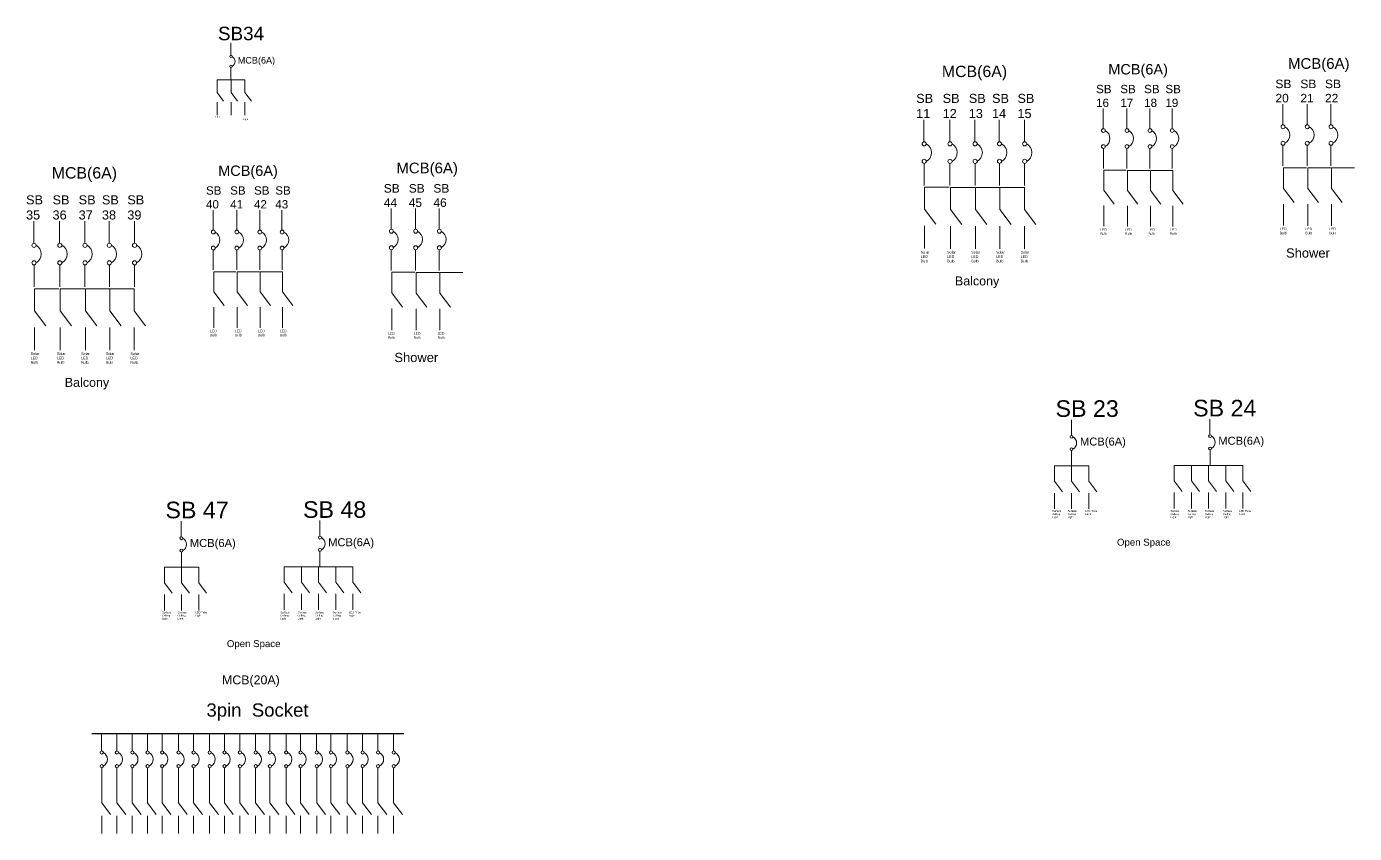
# Model space of a CAD drawing. Header units: inches. Extents: x -20263 to 10253, y -4567 to 3195.
# Drawn here: x 7217 to 10253, y -2556 to -710 of the extents above; entities that cross this region are included whole.
import ezdxf

# ---------------------------------------------------------------- set-up
doc = ezdxf.new("R2010")
doc.units = ezdxf.units.IN
doc.header["$MEASUREMENT"] = 0
doc.styles.get("Standard").update_dxf_attribs({"font": 'arial.ttf'})

msp = doc.modelspace()

# ---------------------------------------------------------------- linework, layer by layer
at = {"color": 1, "lineweight": 20}
for p, q in [((7683.93, -747.139), (7683.93, -775.803)), ((7684.111, -804.249), (7684.111, -832.913)), ((7652.513, -832.439), (7652.513, -861.102)), ((7652.513, -832.439), (7684.389, -832.439)), ((7684.389, -832.439), (7684.389, -861.102)), ((7684.389, -832.439), (7716.265, -832.439)), ((7716.265, -832.439), (7716.265, -861.102)), ((7652.513, -861.102), (7667.328, -880.711)), ((7684.389, -861.102), (7699.204, -880.711)), ((7716.265, -861.102), (7731.08, -880.711)), ((7652.515, -882.965), (7652.515, -912.642)), ((7684.391, -882.965), (7684.391, -912.642)), ((7716.267, -882.965), (7716.267, -912.642)), ((9678.399, -897.839), (9678.399, -943.635)), ((9732.261, -897.839), (9732.261, -943.635)), ((9784.831, -897.839), (9784.831, -943.635)), ((9835.758, -897.839), (9835.758, -943.635)), ((10088.915, -887.491), (10088.915, -934.742)), ((10144.489, -887.491), (10144.489, -934.742)), ((10198.73, -887.491), (10198.73, -934.742)), ((9268.635, -923.481), (9268.635, -973.599)), ((9327.582, -923.481), (9327.582, -973.599)), ((9385.115, -923.481), (9385.115, -973.599)), ((9440.85, -923.481), (9440.85, -973.599)), ((9498.382, -923.481), (9498.382, -973.599)), ((9678.688, -989.082), (9678.688, -1034.878)), ((9732.551, -989.082), (9732.551, -1034.878)), ((9785.12, -989.082), (9785.12, -1034.878)), ((9836.047, -989.082), (9836.047, -1034.878)), ((10089.214, -981.634), (10089.214, -1028.885)), ((10144.788, -981.634), (10144.788, -1028.885)), ((10199.028, -981.634), (10199.028, -1028.885)), ((9268.952, -1023.337), (9268.952, -1073.456)), ((9327.899, -1023.337), (9327.899, -1073.456)), ((9385.432, -1023.337), (9385.432, -1073.456)), ((9441.166, -1023.337), (9441.166, -1073.456)), ((9498.699, -1023.337), (9498.699, -1073.456)), ((9679.787, -1038.984), (9679.787, -1084.78)), ((9679.787, -1038.984), (9730.714, -1038.984)), ((9733.653, -1039.324), (9733.653, -1085.119)), ((9733.653, -1039.324), (9784.58, -1039.324)), ((9786.222, -1039.324), (9786.222, -1085.119)), ((9786.222, -1039.324), (9837.149, -1039.324)), ((9837.149, -1039.324), (9837.149, -1085.119)), ((10090.347, -1033.122), (10090.347, -1080.373)), ((10090.347, -1033.122), (10142.893, -1033.122)), ((10145.925, -1033.472), (10145.925, -1080.723)), ((10145.925, -1033.472), (10198.47, -1033.472)), ((10200.165, -1033.472), (10200.165, -1080.723)), ((10200.165, -1033.472), (10252.711, -1033.472)), ((9270.154, -1077.95), (9270.154, -1128.069)), ((9270.154, -1077.95), (9325.889, -1077.95)), ((9329.105, -1078.322), (9329.105, -1128.441)), ((9329.105, -1078.322), (9384.84, -1078.322)), ((9386.638, -1078.322), (9386.638, -1128.441)), ((9386.638, -1078.322), (9442.372, -1078.322)), ((9442.372, -1078.322), (9442.372, -1128.441)), ((9442.372, -1078.322), (9498.107, -1078.322)), ((9498.107, -1078.322), (9498.107, -1128.441)), ((9679.787, -1084.78), (9703.457, -1116.107)), ((9733.653, -1085.119), (9757.322, -1116.447)), ((9786.222, -1085.119), (9809.892, -1116.447)), ((9837.149, -1085.119), (9860.819, -1116.447)), ((10090.347, -1080.373), (10114.769, -1112.696)), ((10145.925, -1080.723), (10170.347, -1113.046)), ((10200.165, -1080.723), (10224.587, -1113.046)), ((9679.79, -1119.709), (9679.79, -1167.123)), ((9733.656, -1120.048), (9733.656, -1167.462)), ((9786.226, -1120.048), (9786.226, -1167.462)), ((9837.153, -1120.048), (9837.153, -1167.462)), ((10090.351, -1116.412), (10090.351, -1165.333)), ((10145.928, -1116.762), (10145.928, -1165.683)), ((10200.169, -1116.762), (10200.169, -1165.683)), ((7643.448, -1129.865), (7643.448, -1175.66)), ((7697.311, -1129.865), (7697.311, -1175.66)), ((7749.88, -1129.865), (7749.88, -1175.66)), ((7800.807, -1129.865), (7800.807, -1175.66)), ((8050.491, -1126.47), (8050.491, -1173.721)), ((8106.065, -1126.47), (8106.065, -1173.721)), ((8160.306, -1126.47), (8160.306, -1173.721)), ((9270.154, -1128.069), (9296.058, -1162.354)), ((9329.105, -1128.441), (9355.009, -1162.725)), ((9386.638, -1128.441), (9412.542, -1162.725)), ((9442.372, -1128.441), (9468.276, -1162.725)), ((9498.107, -1128.441), (9524.011, -1162.725)), ((7233.685, -1155.506), (7233.685, -1205.625)), ((7292.632, -1155.506), (7292.632, -1205.625)), ((7350.164, -1155.506), (7350.164, -1205.625)), ((7405.899, -1155.506), (7405.899, -1205.625)), ((7463.432, -1155.506), (7463.432, -1205.625)), ((9270.158, -1166.296), (9270.158, -1218.186)), ((9329.109, -1166.667), (9329.109, -1218.557)), ((9386.641, -1166.667), (9386.641, -1218.557)), ((9442.376, -1166.667), (9442.376, -1218.557)), ((9498.111, -1166.667), (9498.111, -1218.557)), ((7643.738, -1221.108), (7643.738, -1266.903)), ((7697.6, -1221.108), (7697.6, -1266.903)), ((7750.17, -1221.108), (7750.17, -1266.903)), ((7801.097, -1221.108), (7801.097, -1266.903)), ((8050.79, -1220.613), (8050.79, -1267.864)), ((8106.364, -1220.613), (8106.364, -1267.864)), ((8160.605, -1220.613), (8160.605, -1267.864)), ((7234.001, -1255.363), (7234.001, -1305.482)), ((7292.948, -1255.363), (7292.948, -1305.482)), ((7350.481, -1255.363), (7350.481, -1305.482)), ((7406.216, -1255.363), (7406.216, -1305.482)), ((7463.748, -1255.363), (7463.748, -1305.482)), ((7644.837, -1271.01), (7644.837, -1316.805)), ((7644.837, -1271.01), (7695.764, -1271.01)), ((7698.702, -1271.349), (7698.702, -1317.145)), ((7698.702, -1271.349), (7749.629, -1271.349)), ((7751.272, -1271.349), (7751.272, -1317.145)), ((7751.272, -1271.349), (7802.199, -1271.349)), ((7802.199, -1271.349), (7802.199, -1317.145)), ((8051.924, -1272.101), (8051.924, -1319.352)), ((8051.924, -1272.101), (8104.469, -1272.101)), ((8107.501, -1272.451), (8107.501, -1319.702)), ((8107.501, -1272.451), (8160.047, -1272.451)), ((8161.742, -1272.451), (8161.742, -1319.702)), ((8161.742, -1272.451), (8214.287, -1272.451)), ((7235.204, -1309.976), (7235.204, -1360.095)), ((7235.204, -1309.976), (7290.938, -1309.976)), ((7294.155, -1310.347), (7294.155, -1360.466)), ((7294.155, -1310.347), (7349.889, -1310.347)), ((7351.687, -1310.347), (7351.687, -1360.466)), ((7351.687, -1310.347), (7407.422, -1310.347)), ((7407.422, -1310.347), (7407.422, -1360.466)), ((7407.422, -1310.347), (7463.157, -1310.347)), ((7463.157, -1310.347), (7463.157, -1360.466)), ((7644.837, -1316.805), (7668.506, -1348.133)), ((7698.702, -1317.145), (7722.372, -1348.472)), ((7751.272, -1317.145), (7774.941, -1348.472)), ((7802.199, -1317.145), (7825.868, -1348.472)), ((8051.924, -1319.352), (8076.345, -1351.675)), ((8107.501, -1319.702), (8131.923, -1352.025)), ((8161.742, -1319.702), (8186.164, -1352.025)), ((7235.204, -1360.095), (7261.108, -1394.379)), ((7294.155, -1360.466), (7320.059, -1394.751)), ((7351.687, -1360.466), (7377.591, -1394.751)), ((7407.422, -1360.466), (7433.326, -1394.751)), ((7463.157, -1360.466), (7489.061, -1394.751)), ((7644.84, -1351.734), (7644.84, -1399.148)), ((7698.705, -1352.074), (7698.705, -1399.488)), ((7751.275, -1352.074), (7751.275, -1399.488)), ((7802.202, -1352.074), (7802.202, -1399.488)), ((8051.927, -1355.391), (8051.927, -1404.312)), ((8107.504, -1355.741), (8107.504, -1404.662)), ((8161.745, -1355.741), (8161.745, -1404.662)), ((7235.207, -1398.321), (7235.207, -1450.211)), ((7294.158, -1398.693), (7294.158, -1450.583)), ((7351.691, -1398.693), (7351.691, -1450.583)), ((7407.425, -1398.693), (7407.425, -1450.583)), ((7463.16, -1398.693), (7463.16, -1450.583)), ((9922.445, -1608.212), (9922.445, -1643.509)), ((9605.588, -1609.832), (9605.588, -1645.129)), ((9605.811, -1680.157), (9605.811, -1715.454)), ((9922.668, -1678.538), (9922.668, -1713.835)), ((9566.901, -1714.87), (9566.901, -1750.167)), ((9566.901, -1714.87), (9606.153, -1714.87)), ((9606.153, -1714.87), (9606.153, -1750.167)), ((9606.153, -1714.87), (9645.405, -1714.87)), ((9645.405, -1714.87), (9645.405, -1750.167)), ((9840.909, -1713.835), (9840.909, -1749.132)), ((9840.909, -1713.835), (9880.161, -1713.835)), ((9880.161, -1713.835), (9880.161, -1749.132)), ((9880.161, -1713.835), (9919.413, -1713.835)), ((9919.413, -1713.835), (9919.413, -1749.132)), ((9919.413, -1713.835), (9958.665, -1713.835)), ((9958.665, -1713.835), (9958.665, -1749.132)), ((9958.665, -1713.835), (9997.917, -1713.835)), ((9997.917, -1713.835), (9997.917, -1749.132)), ((9566.901, -1750.167), (9585.145, -1774.313)), ((9606.153, -1750.167), (9624.397, -1774.313)), ((9645.405, -1750.167), (9663.649, -1774.313)), ((9840.909, -1749.132), (9859.152, -1773.277)), ((9880.161, -1749.132), (9898.404, -1773.277)), ((9919.413, -1749.132), (9937.656, -1773.277)), ((9958.665, -1749.132), (9976.908, -1773.277)), ((9997.917, -1749.132), (10016.16, -1773.277)), ((9566.904, -1777.089), (9566.904, -1813.633)), ((9606.156, -1777.089), (9606.156, -1813.633)), ((9645.408, -1777.089), (9645.408, -1813.633)), ((9840.911, -1776.053), (9840.911, -1812.598)), ((9880.163, -1776.053), (9880.163, -1812.598)), ((9919.415, -1776.053), (9919.415, -1812.598)), ((9958.667, -1776.053), (9958.667, -1812.598)), ((9997.919, -1776.053), (9997.919, -1812.598)), ((7570.638, -1841.857), (7570.638, -1877.154)), ((7887.494, -1840.238), (7887.494, -1875.535)), ((7570.861, -1912.183), (7570.861, -1947.48)), ((7887.717, -1910.563), (7887.717, -1945.86)), ((7531.951, -1946.896), (7531.951, -1982.193)), ((7531.951, -1946.896), (7571.203, -1946.896)), ((7571.203, -1946.896), (7571.203, -1982.193)), ((7571.203, -1946.896), (7610.455, -1946.896)), ((7610.455, -1946.896), (7610.455, -1982.193)), ((7805.958, -1945.86), (7805.958, -1981.157)), ((7805.958, -1945.86), (7845.21, -1945.86)), ((7845.21, -1945.86), (7845.21, -1981.157)), ((7845.21, -1945.86), (7884.462, -1945.86)), ((7884.462, -1945.86), (7884.462, -1981.157)), ((7884.462, -1945.86), (7923.714, -1945.86)), ((7923.714, -1945.86), (7923.714, -1981.157)), ((7923.714, -1945.86), (7962.966, -1945.86)), ((7962.966, -1945.86), (7962.966, -1981.157)), ((7531.951, -1982.193), (7550.194, -2006.338)), ((7571.203, -1982.193), (7589.446, -2006.338)), ((7610.455, -1982.193), (7628.698, -2006.338)), ((7805.958, -1981.157), (7824.202, -2005.303)), ((7845.21, -1981.157), (7863.454, -2005.303)), ((7884.462, -1981.157), (7902.706, -2005.303)), ((7923.714, -1981.157), (7941.958, -2005.303)), ((7962.966, -1981.157), (7981.21, -2005.303)), ((7531.953, -2009.114), (7531.953, -2045.659)), ((7571.205, -2009.114), (7571.205, -2045.659)), ((7610.457, -2009.114), (7610.457, -2045.659)), ((7805.961, -2008.079), (7805.961, -2044.623)), ((7845.213, -2008.079), (7845.213, -2044.623)), ((7884.465, -2008.079), (7884.465, -2044.623)), ((7923.717, -2008.079), (7923.717, -2044.623)), ((7962.969, -2008.079), (7962.969, -2044.623)), ((7388.576, -2327.648), (7388.576, -2366.726)), ((7423.25, -2327.648), (7423.25, -2366.726)), ((7458.487, -2327.648), (7458.487, -2366.726)), ((7493.261, -2327.648), (7493.261, -2366.726)), ((7526.643, -2327.648), (7526.643, -2366.726)), ((7564.199, -2327.648), (7564.199, -2366.726)), ((7598.509, -2327.648), (7598.509, -2366.726)), ((7635.137, -2327.648), (7635.137, -2366.726)), ((7669.184, -2327.648), (7669.184, -2366.726)), ((7704.421, -2327.648), (7704.421, -2366.726)), ((7740.586, -2327.648), (7740.586, -2366.726)), ((7773.041, -2327.648), (7773.041, -2366.726)), ((7810.133, -2327.648), (7810.133, -2366.726)), ((7843.052, -2327.648), (7843.052, -2366.726)), ((7880.143, -2327.648), (7880.143, -2366.726)), ((7912.599, -2327.648), (7912.599, -2366.726)), ((7950.154, -2327.648), (7950.154, -2366.726)), ((7984.928, -2327.648), (7984.928, -2366.726)), ((8020.165, -2327.648), (8020.165, -2366.726)), ((8056.001, -2327.648), (8056.001, -2366.726)), ((7388.671, -2405.937), (7388.671, -2445.015)), ((7423.345, -2405.937), (7423.345, -2445.015)), ((7458.583, -2405.937), (7458.583, -2445.015)), ((7493.356, -2405.937), (7493.356, -2445.015)), ((7526.739, -2405.937), (7526.739, -2445.015)), ((7564.294, -2405.937), (7564.294, -2445.015)), ((7598.604, -2405.937), (7598.604, -2445.015)), ((7635.232, -2405.937), (7635.232, -2445.015)), ((7669.279, -2405.937), (7669.279, -2445.015)), ((7704.516, -2405.937), (7704.516, -2445.015)), ((7740.681, -2405.937), (7740.681, -2445.015)), ((7773.136, -2405.937), (7773.136, -2445.015)), ((7810.228, -2405.937), (7810.228, -2445.015)), ((7843.147, -2405.937), (7843.147, -2445.015)), ((7880.239, -2405.937), (7880.239, -2445.015)), ((7912.694, -2405.937), (7912.694, -2445.015)), ((7950.249, -2405.937), (7950.249, -2445.015)), ((7985.023, -2405.937), (7985.023, -2445.015)), ((8020.26, -2405.937), (8020.26, -2445.015)), ((8056.096, -2405.937), (8056.096, -2445.015)), ((7388.672, -2445.016), (7388.669, -2485.496)), ((7423.345, -2445.016), (7423.343, -2485.496)), ((7458.583, -2445.016), (7458.58, -2485.496)), ((7493.356, -2445.016), (7493.353, -2485.496)), ((7526.739, -2445.016), (7526.736, -2485.496)), ((7564.294, -2445.016), (7564.291, -2485.496)), ((7598.604, -2445.016), (7598.601, -2485.496)), ((7635.232, -2445.016), (7635.229, -2485.496)), ((7669.279, -2445.016), (7669.277, -2485.496)), ((7704.517, -2445.016), (7704.514, -2485.496)), ((7740.681, -2445.016), (7740.678, -2485.496)), ((7773.136, -2445.016), (7773.134, -2485.496)), ((7810.228, -2445.016), (7810.225, -2485.496)), ((7843.147, -2445.016), (7843.144, -2485.496)), ((7880.239, -2445.016), (7880.236, -2485.496)), ((7912.694, -2445.016), (7912.691, -2485.496)), ((7950.249, -2445.016), (7950.247, -2485.496)), ((7985.023, -2445.016), (7985.02, -2485.496)), ((8020.26, -2445.016), (8020.257, -2485.496)), ((8056.096, -2445.016), (8056.094, -2485.496)), ((7388.669, -2485.496), (7408.867, -2512.228)), ((7423.343, -2485.496), (7443.54, -2512.228)), ((7458.58, -2485.496), (7478.778, -2512.228)), ((7493.353, -2485.496), (7513.551, -2512.228)), ((7526.736, -2485.496), (7546.934, -2512.228)), ((7564.291, -2485.496), (7584.489, -2512.228)), ((7598.601, -2485.496), (7618.799, -2512.228)), ((7635.229, -2485.496), (7655.427, -2512.228)), ((7669.277, -2485.496), (7689.474, -2512.228)), ((7704.514, -2485.496), (7724.711, -2512.228)), ((7740.678, -2485.496), (7760.876, -2512.228)), ((7773.134, -2485.496), (7793.331, -2512.228)), ((7810.225, -2485.496), (7830.423, -2512.228)), ((7843.144, -2485.496), (7863.342, -2512.228)), ((7880.236, -2485.496), (7900.434, -2512.228)), ((7912.691, -2485.496), (7932.889, -2512.228)), ((7950.247, -2485.496), (7970.444, -2512.228)), ((7985.02, -2485.496), (8005.218, -2512.228)), ((8020.257, -2485.496), (8040.455, -2512.228)), ((8056.094, -2485.496), (8076.291, -2512.228)), ((7388.672, -2515.301), (7388.672, -2555.76)), ((7423.345, -2515.301), (7423.345, -2555.76)), ((7458.583, -2515.301), (7458.583, -2555.76)), ((7493.356, -2515.301), (7493.356, -2555.76)), ((7526.739, -2515.301), (7526.739, -2555.76)), ((7564.294, -2515.301), (7564.294, -2555.76)), ((7598.604, -2515.301), (7598.604, -2555.76)), ((7635.232, -2515.301), (7635.232, -2555.76)), ((7669.279, -2515.301), (7669.279, -2555.76)), ((7704.517, -2515.301), (7704.517, -2555.76)), ((7740.681, -2515.301), (7740.681, -2555.76)), ((7773.136, -2515.301), (7773.136, -2555.76)), ((7810.228, -2515.301), (7810.228, -2555.76)), ((7843.147, -2515.301), (7843.147, -2555.76)), ((7880.239, -2515.301), (7880.239, -2555.76)), ((7912.694, -2515.301), (7912.694, -2555.76)), ((7950.249, -2515.301), (7950.249, -2555.76)), ((7985.023, -2515.301), (7985.023, -2555.76)), ((8020.26, -2515.301), (8020.26, -2555.76)), ((8056.096, -2515.301), (8056.096, -2555.76))]:
    msp.add_line(p, q, dxfattribs=at)
at = {"color": 242, "true_color": 0xcd2027}
msp.add_line((7366.109, -2326.801), (8079.66, -2326.801), dxfattribs=at)
at = {"color": 1, "lineweight": 20}
for centre, radius in [((7684.162, -778.634), 2.695), ((7684.162, -801.539), 2.695), ((10089.299, -939.408), 4.442), ((10144.873, -939.408), 4.442), ((10199.113, -939.408), 4.442), ((9678.771, -948.158), 4.305), ((9732.633, -948.158), 4.305), ((9785.203, -948.158), 4.305), ((9836.13, -948.158), 4.305), ((9269.042, -978.549), 4.712), ((9327.989, -978.549), 4.712), ((9385.522, -978.549), 4.712), ((9441.256, -978.549), 4.712), ((9498.789, -978.549), 4.712), ((9678.771, -984.753), 4.305), ((9732.633, -984.753), 4.305), ((9785.203, -984.753), 4.305), ((9836.13, -984.753), 4.305), ((10089.299, -977.166), 4.442), ((10144.873, -977.166), 4.442), ((10199.113, -977.166), 4.442), ((9269.042, -1018.599), 4.712), ((9327.989, -1018.599), 4.712), ((9385.522, -1018.599), 4.712), ((9441.256, -1018.599), 4.712), ((9498.789, -1018.599), 4.712), ((7643.82, -1180.183), 4.305), ((7697.682, -1180.183), 4.305), ((7750.252, -1180.183), 4.305), ((7801.179, -1180.183), 4.305), ((8050.875, -1178.387), 4.442), ((8106.449, -1178.387), 4.442), ((8160.69, -1178.387), 4.442), ((7234.091, -1210.575), 4.712), ((7293.039, -1210.575), 4.712), ((7350.571, -1210.575), 4.712), ((7406.306, -1210.575), 4.712), ((7463.838, -1210.575), 4.712), ((7643.82, -1216.778), 4.305), ((7697.682, -1216.778), 4.305), ((7750.252, -1216.778), 4.305), ((7801.179, -1216.778), 4.305), ((8050.875, -1216.145), 4.442), ((8106.449, -1216.145), 4.442), ((8160.69, -1216.145), 4.442), ((7234.091, -1250.624), 4.712), ((7293.039, -1250.624), 4.712), ((7350.571, -1250.624), 4.712), ((7406.306, -1250.624), 4.712), ((7463.838, -1250.624), 4.712), ((9605.875, -1648.615), 3.318), ((9922.731, -1646.995), 3.318), ((9605.875, -1676.82), 3.318), ((9922.731, -1675.201), 3.318), ((7570.924, -1880.64), 3.318), ((7887.781, -1879.021), 3.318), ((7570.924, -1908.846), 3.318), ((7887.781, -1907.226), 3.318), ((7388.894, -2370.585), 3.674), ((7423.567, -2370.585), 3.674), ((7458.805, -2370.585), 3.674), ((7493.578, -2370.585), 3.674), ((7526.961, -2370.585), 3.674), ((7564.516, -2370.585), 3.674), ((7598.826, -2370.585), 3.674), ((7635.454, -2370.585), 3.674), ((7669.501, -2370.585), 3.674), ((7704.738, -2370.585), 3.674), ((7740.903, -2370.585), 3.674), ((7773.358, -2370.585), 3.674), ((7810.45, -2370.585), 3.674), ((7843.369, -2370.585), 3.674), ((7880.461, -2370.585), 3.674), ((7912.916, -2370.585), 3.674), ((7950.471, -2370.585), 3.674), ((7985.245, -2370.585), 3.674), ((8020.482, -2370.585), 3.674), ((8056.318, -2370.585), 3.674), ((7388.894, -2401.812), 3.674), ((7423.567, -2401.812), 3.674), ((7458.805, -2401.812), 3.674), ((7493.578, -2401.812), 3.674), ((7526.961, -2401.812), 3.674), ((7564.516, -2401.812), 3.674), ((7598.826, -2401.812), 3.674), ((7635.454, -2401.812), 3.674), ((7669.501, -2401.812), 3.674), ((7704.738, -2401.812), 3.674), ((7740.903, -2401.812), 3.674), ((7773.358, -2401.812), 3.674), ((7810.45, -2401.812), 3.674), ((7843.369, -2401.812), 3.674), ((7880.461, -2401.812), 3.674), ((7912.916, -2401.812), 3.674), ((7950.471, -2401.812), 3.674), ((7985.245, -2401.812), 3.674), ((8020.482, -2401.812), 3.674), ((8056.318, -2401.812), 3.674)]:
    msp.add_circle(centre, radius, dxfattribs=at)
for centre, radius in [((7680.498, -790.086), 13.1), ((10083.258, -958.287), 21.594), ((10138.833, -958.287), 21.594), ((10193.073, -958.287), 21.594), ((9672.917, -966.455), 20.929), ((9726.779, -966.455), 20.929), ((9779.348, -966.455), 20.929), ((9830.275, -966.455), 20.929), ((9262.635, -998.574), 22.905), ((9321.582, -998.574), 22.905), ((9379.115, -998.574), 22.905), ((9434.85, -998.574), 22.905), ((9492.382, -998.574), 22.905), ((7637.966, -1198.481), 20.929), ((7691.828, -1198.481), 20.929), ((7744.398, -1198.481), 20.929), ((7795.325, -1198.481), 20.929), ((8044.835, -1197.266), 21.594), ((8100.409, -1197.266), 21.594), ((8154.649, -1197.266), 21.594), ((7227.685, -1230.6), 22.905), ((7286.632, -1230.6), 22.905), ((7344.164, -1230.6), 22.905), ((7399.899, -1230.6), 22.905), ((7457.432, -1230.6), 22.905), ((9601.363, -1662.717), 16.131), ((9918.219, -1661.098), 16.131), ((7566.412, -1894.743), 16.131), ((7883.269, -1893.123), 16.131), ((7383.898, -2386.199), 17.859), ((7418.572, -2386.199), 17.859), ((7453.809, -2386.199), 17.859), ((7488.583, -2386.199), 17.859), ((7521.965, -2386.199), 17.859), ((7559.521, -2386.199), 17.859), ((7593.83, -2386.199), 17.859), ((7630.459, -2386.199), 17.859), ((7664.506, -2386.199), 17.859), ((7699.743, -2386.199), 17.859), ((7735.907, -2386.199), 17.859), ((7768.363, -2386.199), 17.859), ((7805.454, -2386.199), 17.859), ((7838.373, -2386.199), 17.859), ((7875.465, -2386.199), 17.859), ((7907.92, -2386.199), 17.859), ((7945.476, -2386.199), 17.859), ((7980.249, -2386.199), 17.859), ((8015.486, -2386.199), 17.859), ((8051.323, -2386.199), 17.859)]:
    msp.add_arc(centre, radius, 299.040801, 60.959199, dxfattribs=at)

# ---------------------------------------------------------------- texts
at = {"color": 5, "lineweight": 20, "attachment_point": 1}
for s, width, gutter_width, insert, char_height in [('SB34', 53.46908, 154.238, (7654.569, -710.691), 30.8475), ('SB 16', 32.85608, 94.777, (9662.095, -843.662), 18.9554), ('SB 17', 32.85608, 94.777, (9717.408, -843.662), 18.9554), ('SB 18', 32.85608, 94.777, (9771.974, -843.662), 18.9554), ('SB 19', 32.85608, 94.777, (9820.559, -843.662), 18.9554), ('SB 20', 33.90033, 97.789, (10072.093, -831.592), 19.5579), ('SB 21', 33.90033, 97.789, (10129.164, -831.592), 19.5579), ('SB 22', 33.90033, 97.789, (10185.464, -831.592), 19.5579), ('SB 11', 35.95788, 103.725, (9250.792, -864.189), 20.7449), ('SB 12', 35.95788, 103.725, (9311.327, -864.189), 20.7449), ('SB 13', 35.95788, 103.725, (9371.044, -864.189), 20.7449), ('SB 14', 35.95788, 103.725, (9424.216, -864.189), 20.7449), ('SB 15', 35.95788, 103.725, (9482.297, -864.189), 20.7449), ('SB 40', 32.85608, 94.777, (7627.145, -1075.688), 18.9554), ('SB 41', 32.85608, 94.777, (7682.458, -1075.688), 18.9554), ('SB 42', 32.85608, 94.777, (7737.023, -1075.688), 18.9554), ('SB 43', 32.85608, 94.777, (7785.609, -1075.688), 18.9554), ('SB 44', 33.90033, 97.789, (8033.669, -1070.571), 19.5579), ('SB 45', 33.90033, 97.789, (8090.74, -1070.571), 19.5579), ('SB 46', 33.90033, 97.789, (8147.04, -1070.571), 19.5579), ('SB 35', 35.95788, 103.725, (7215.842, -1096.214), 20.7449), ('SB 36', 35.95788, 103.725, (7276.376, -1096.214), 20.7449), ('SB 37', 35.95788, 103.725, (7336.093, -1096.214), 20.7449), ('SB 38', 35.95788, 103.725, (7389.266, -1096.214), 20.7449), ('SB 39', 35.95788, 103.725, (7447.346, -1096.214), 20.7449), ('\\pxt3;SB 23', 161.94991, 189.929, (9569.434, -1564.95), 37.98581), ('SB 24', 182.78485, 189.929, (9883.959, -1563.914), 37.9858), ('\\pxt3;SB 47', 161.94991, 189.929, (7534.483, -1796.975), 37.98581), ('SB 48', 182.78485, 189.929, (7849.009, -1795.94), 37.9858), ('3pin  Socket                      ', 277.48989, 151.833, (7628.188, -2258.252), 30.36665)]:
    msp.add_mtext_dynamic_manual_height_columns(s, width=width, gutter_width=gutter_width, heights=[0], dxfattribs=dict(at, insert=insert, char_height=char_height))
at = {"color": 1, "lineweight": 20, "attachment_point": 1}
for s, width, gutter_width, heights, insert, char_height in [('MCB(6A)', 26.73454, 74.263, [0], (7699.813, -779.995), 14.8525), ('MCB(6A)', 44.07043, 122.418, [0], (10100.884, -782.496), 24.4836), ('MCB(6A)', 46.74524, 129.848, [0], (9309.52, -799.827), 25.9696), ('MCB(6A)', 42.71291, 118.647, [0], (9689.999, -796.078), 23.7294), ('Light', 22.62154, 17.312, [16.62], (7648.4, -914.567), 3.4625), ('\\P Light', 14.39552, 17.312, [16.62], (7711.123, -914.553), 3.4625), ('MCB(6A)', 46.74524, 129.848, [0], (7274.569, -1031.852), 25.9696), ('MCB(6A)', 42.71291, 118.647, [0], (7655.049, -1028.104), 23.7294), ('MCB(6A)', 44.07043, 122.418, [0], (8062.46, -1021.475), 24.4836), ('LED Bulb', 22.99926, 27.659, [26.553], (9671.573, -1171.841), 5.5319), ('LED Bulb', 22.99926, 27.659, [26.553], (9728.258, -1171.841), 5.5319), ('LED Bulb', 22.99926, 27.659, [26.553], (9781.287, -1171.841), 5.5319), ('LED Bulb', 22.99926, 27.659, [26.553], (9831.267, -1171.841), 5.5319), ('LED Bulb', 23.73023, 28.539, [27.397], (10081.872, -1170.201), 5.7077), ('LED Bulb', 23.73023, 28.539, [27.397], (10140.359, -1170.201), 5.7077), ('LED Bulb', 23.73023, 28.539, [27.397], (10195.073, -1170.201), 5.7077), ('Solar LED Bulb', 25.17051, 30.271, [29.06], (9261.165, -1223.349), 6.05413), ('Solar LED Bulb', 25.17051, 30.271, [29.06], (9321.431, -1223.349), 6.05413), ('Solar LED Bulb', 25.17051, 30.271, [29.06], (9376.568, -1223.349), 6.05413), ('Solar LED Bulb', 25.17051, 30.271, [29.06], (9433.307, -1223.349), 6.05413), ('Solar LED Bulb', 25.17051, 30.271, [29.06], (9489.406, -1223.349), 6.05413), ('\\P Shower', 122.88575, 105.696, [101.468], (10088.156, -1182.295), 21.1391), ('Balcony', 118.57045, 101.984, [97.905], (9339.322, -1281.857), 20.3968), ('LED Bulb', 22.99926, 27.659, [26.553], (7636.623, -1403.866), 5.5319), ('LED Bulb', 22.99926, 27.659, [26.553], (7693.308, -1403.866), 5.5319), ('LED Bulb', 22.99926, 27.659, [26.553], (7746.336, -1403.866), 5.5319), ('LED Bulb', 22.99926, 27.659, [26.553], (7796.317, -1403.866), 5.5319), ('LED Bulb', 23.73023, 28.539, [27.397], (8043.448, -1409.18), 5.7077), ('LED Bulb', 23.73023, 28.539, [27.397], (8101.935, -1409.18), 5.7077), ('LED Bulb', 23.73023, 28.539, [27.397], (8156.649, -1409.18), 5.7077), ('Solar LED Bulb', 25.17051, 30.271, [29.06], (7226.214, -1455.375), 6.05413), ('Solar LED Bulb', 25.17051, 30.271, [29.06], (7286.48, -1455.375), 6.05413), ('Solar LED Bulb', 25.17051, 30.271, [29.06], (7341.617, -1455.375), 6.05413), ('Solar LED Bulb', 25.17051, 30.271, [29.06], (7398.357, -1455.375), 6.05413), ('Solar LED Bulb', 25.17051, 30.271, [29.06], (7454.456, -1455.375), 6.05413), ('\\P Shower', 122.88575, 105.696, [101.468], (8049.732, -1421.274), 21.1391), ('Balcony', 118.57045, 101.984, [97.905], (7304.371, -1513.882), 20.3968), ('MCB(6A)', 32.92103, 91.447, [0], (9625.146, -1650.291), 18.2895), ('MCB(6A)', 32.92103, 91.447, [0], (9941.381, -1648.454), 18.2895), ('Surface Celling Light', 27.85626, 21.319, [20.466], (9561.837, -1816.003), 4.26371), ('Surface Celling Light', 27.85626, 21.319, [20.466], (9597.23, -1816.003), 4.26371), ('LED Tube Light ', 27.85626, 21.319, [20.466], (9637.912, -1816.003), 4.26371), ('Surface Celling Light', 27.85626, 21.319, [20.466], (9832.373, -1816.003), 4.26371), ('Surface Celling Light', 27.85626, 21.319, [20.466], (9871.633, -1816.003), 4.26371), ('Surface Celling Light', 27.85626, 21.319, [20.466], (9911.31, -1816.003), 4.26371), ('Surface Celling Light', 27.85626, 21.319, [20.466], (9952.241, -1816.003), 4.26371), ('LED Tube Light ', 27.85626, 21.319, [20.466], (9989.325, -1816.003), 4.26371), ('MCB(6A)', 32.92103, 91.447, [0], (7590.196, -1882.316), 18.2895), ('MCB(6A)', 32.92103, 91.447, [0], (7906.43, -1880.48), 18.2895), ('\\P Open Space ', 143.37272, 78.956, [75.797], (9703.674, -1855.405), 15.79112), ('Surface Celling Light', 27.85626, 21.319, [20.466], (7526.886, -2048.029), 4.26371), ('Surface Celling Light', 27.85626, 21.319, [20.466], (7562.28, -2048.029), 4.26371), ('LED Tube Light ', 27.85626, 21.319, [20.466], (7602.962, -2048.029), 4.26371), ('Surface Celling Light', 27.85626, 21.319, [20.466], (7797.422, -2048.029), 4.26371), ('Surface Celling Light', 27.85626, 21.319, [20.466], (7836.682, -2048.029), 4.26371), ('Surface Celling Light', 27.85626, 21.319, [20.466], (7876.36, -2048.029), 4.26371), ('Surface Celling Light', 27.85626, 21.319, [20.466], (7917.29, -2048.029), 4.26371), ('LED Tube Light ', 27.85626, 21.319, [20.466], (7954.375, -2048.029), 4.26371), ('\\P Open Space ', 143.37272, 78.956, [75.797], (7668.723, -2087.431), 15.79112), ('MCB(20A)', 36.44754, 101.243, [0], (7663.785, -2194.353), 20.2486)]:
    msp.add_mtext_dynamic_manual_height_columns(s, width=width, gutter_width=gutter_width, heights=heights, dxfattribs=dict(at, insert=insert, char_height=char_height))

doc.saveas('drawing.dxf')
